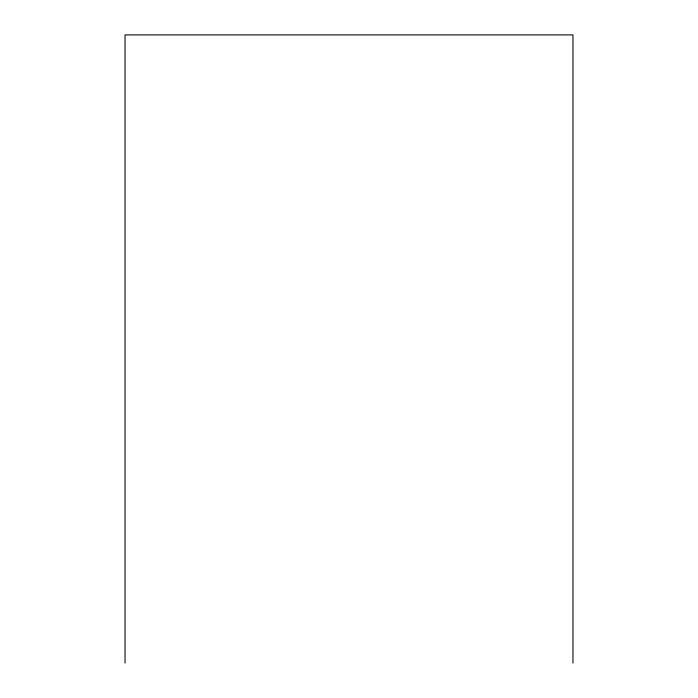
<?xml version="1.0" encoding="UTF-8"?>
<svg xmlns="http://www.w3.org/2000/svg" width="698" height="698" viewBox="0 0 698 698"><rect width="100%" height="100%" fill="white"/><g stroke="black" fill="none" stroke-linecap="round" stroke-linejoin="round"><path stroke-width="1.05" d="M572.962 663.1L572.962 34.9L125.038 34.9L125.038 663.1"/></g></svg>
